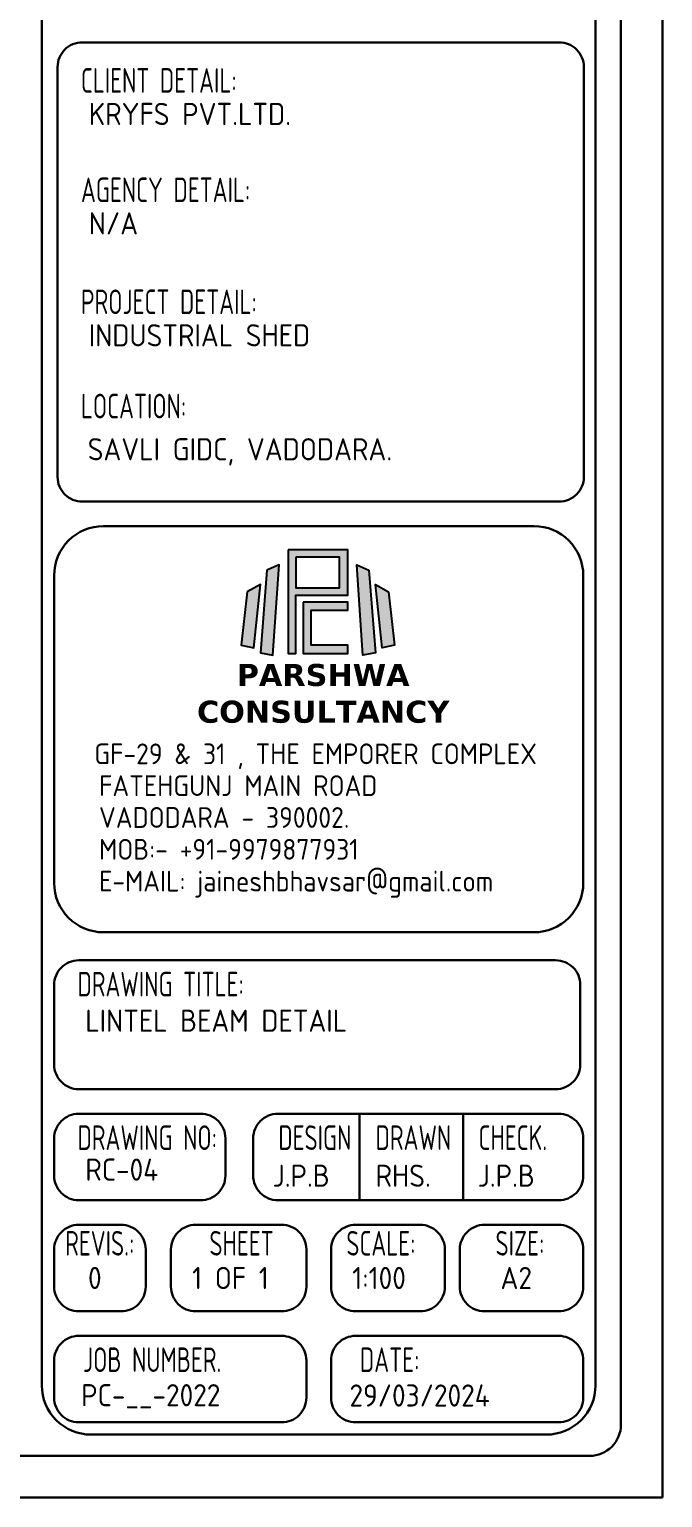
# Model space of a CAD drawing. Header units: inches. Extents: x -605 to 2991212, y -2872845 to 0.
# Drawn here: x 2666789 to 2687326, y -2339819 to -2292206 of the extents above; entities that cross this region are included whole.
import ezdxf

# ---------------------------------------------------------------- set-up
doc = ezdxf.new("R2010")
doc.units = ezdxf.units.IN
doc.header["$LTSCALE"] = 600
doc.header["$MEASUREMENT"] = 0
doc.layers.add('rSHEET', color=2, linetype='Continuous', lineweight=30)
doc.styles.get("Standard").update_dxf_attribs({"font": 'arial.ttf'})
doc.styles.add('TEXT3', font='geniso.shx')
doc.styles.add('TEXT3 0.75NA', font='geniso.shx', dxfattribs={"width": 0.75})

# ---------------------------------------------------------------- blocks, each defined once
blk = doc.blocks.new('Q')
at = {"linetype": 'Continuous', "ltscale": 0.5}
h = blk.add_hatch(color=152, dxfattribs=at)
h.dxf.hatch_style = 1
h.paths.add_polyline_path([(9.79, 19.18), (9.79, 9.76), (10.5, 9.76), (10.5, 15.05), (15.19, 15.05), (15.19, 19.18)])
h.paths.add_polyline_path([(10.5, 18.5), (10.5, 15.72), (14.45, 15.72), (14.45, 18.5)], flags=16)
h = blk.add_hatch(color=10, dxfattribs=at)
h.dxf.hatch_style = 1
h.paths.add_polyline_path([(7.87, 17.31), (7.27, 9.83), (8.41, 9.62), (8.96, 17.82)])
h.paths.add_polyline_path([(17.1, 17.31), (17.7, 9.83), (16.56, 9.62), (16.01, 17.82)])
h = blk.add_hatch(color=152, dxfattribs=at)
h.dxf.hatch_style = 1
h.paths.add_polyline_path([(6.07, 15.37), (5.53, 10.52), (6.67, 10.29), (7.27, 16.02)])
h.paths.add_polyline_path([(18.9, 15.37), (19.44, 10.52), (18.3, 10.29), (17.7, 16.02)])
h = blk.add_hatch(color=152, dxfattribs=at)
h.dxf.hatch_style = 1
h.paths.add_polyline_path([(11.15, 14.43), (11.15, 9.76), (15.19, 9.76), (15.19, 10.52), (11.87, 10.52), (11.87, 13.69), (15.19, 13.69), (15.19, 14.43)])
at = {"color": 152, "linetype": 'Continuous'}
for points in [[(9.79, 19.18), (9.79, 9.76), (10.5, 9.76), (10.5, 15.05), (15.19, 15.05), (15.19, 19.18), (9.79, 19.18)], [(10.5, 18.5), (10.5, 15.72), (14.45, 15.72), (14.45, 18.5), (10.5, 18.5)], [(6.07, 15.37), (5.53, 10.52), (6.67, 10.29), (7.27, 16.02), (6.07, 15.37)], [(18.9, 15.37), (19.44, 10.52), (18.3, 10.29), (17.7, 16.02), (18.9, 15.37)], [(11.15, 14.43), (11.15, 9.76), (15.19, 9.76), (15.19, 10.52), (11.87, 10.52), (11.87, 13.69), (15.19, 13.69), (15.19, 14.43), (11.15, 14.43)]]:
    blk.add_lwpolyline(points, dxfattribs=at)
at = {"color": 10, "linetype": 'Continuous'}
for points in [[(7.87, 17.31), (7.27, 9.83), (8.41, 9.62), (8.96, 17.82), (7.87, 17.31)], [(17.1, 17.31), (17.7, 9.83), (16.56, 9.62), (16.01, 17.82), (17.1, 17.31)]]:
    blk.add_lwpolyline(points, dxfattribs=at)
at = {"linetype": 'Continuous', "insert": (1.32, 8.82), "char_height": 2, "attachment_point": 1}
blk.add_mtext_dynamic_manual_height_columns('\\pxqc;{\\fVerdana|b1|i0|c0|p34;\\C152;PARSHWA\\PCONSULTANCY }', width=23.282, gutter_width=1, heights=[6.3], dxfattribs=at)

msp = doc.modelspace()

# ---------------------------------------------------------------- linework, layer by layer
at = {"layer": 'rSHEET'}
for p, q in [((2677497.6, -2327371.4), (2677497.6, -2330174)), ((2680855, -2327371.4), (2680855, -2330174))]:
    msp.add_line(p, q, dxfattribs=at)
msp.add_lwpolyline([(2687325.7, -2339818.9), (2687325.7, -2197596.6), (2586764.3, -2197596.6), (2586764.3, -2339818.9)], close=True, dxfattribs=at)
for points in [[(2685973.7, -2337448.6), (2685973.7, -2199967, 0.4142136), (2684957.9, -2198951.1), (2589132.2, -2198951.1, 0.4142136), (2588116.3, -2199967), (2588116.3, -2337448.6, 0.4142136), (2589132.2, -2338464.4), (2684957.9, -2338464.4, 0.4142136)], [(2667193.7, -2268685), (2685150.5, -2268685), (2685150.5, -2336178.3, -0.4142136), (2683554.3, -2337774.4), (2668789.9, -2337774.4, -0.4142136), (2667193.7, -2336178.3)], [(2683971.6, -2307518.1), (2668502.4, -2307518.1, -0.4142136), (2667704.3, -2306720), (2667704.3, -2293426.9, -0.4142136), (2668502.4, -2292628.8), (2683971.6, -2292628.8, -0.4142136), (2684769.7, -2293426.9), (2684769.7, -2306720, -0.4142136)], [(2669188.9, -2308316.1), (2683155.3, -2308316.1, -0.4142136), (2684751.4, -2309912.3), (2684751.4, -2319888.3, -0.4142136), (2683155.3, -2321484.4), (2669188.9, -2321484.4, -0.4142136), (2667592.8, -2319888.3), (2667592.8, -2309912.3, -0.4142136)], [(2683856.7, -2326573.3), (2668390.8, -2326573.3, -0.4142136), (2667592.8, -2325775.3), (2667592.8, -2323191.7, -0.4142136), (2668390.8, -2322393.7), (2683856.7, -2322393.7, -0.4142136), (2684654.8, -2323191.7), (2684654.8, -2325775.3, -0.4142136)], [(2672349.7, -2330174), (2668390.8, -2330174, -0.4142136), (2667592.8, -2329375.9), (2667592.8, -2328169.5, -0.4142136), (2668390.8, -2327371.4), (2672349.7, -2327371.4, -0.4142136), (2673147.7, -2328169.5), (2673147.7, -2329375.9, -0.4142136)], [(2683953.4, -2330174), (2674846.1, -2330174, -0.4142136), (2674048, -2329375.9), (2674048, -2328169.5, -0.4142136), (2674846.1, -2327371.4), (2683953.4, -2327371.4, -0.4142136), (2684751.4, -2328169.5), (2684751.4, -2329375.9, -0.4142136)], [(2668390.8, -2330972.1), (2669763.9, -2330972.1, -0.4142136), (2670562, -2331770.2), (2670562, -2332976.6, -0.4142136), (2669763.9, -2333774.7), (2668390.8, -2333774.7, -0.4142136), (2667592.8, -2332976.6), (2667592.8, -2331770.2, -0.4142136)], [(2672180.4, -2330972.1), (2674975, -2330972.1, -0.4142136), (2675773.1, -2331770.2), (2675773.1, -2332976.6, -0.4142136), (2674975, -2333774.7), (2672180.4, -2333774.7, -0.4142136), (2671382.3, -2332976.6), (2671382.3, -2331770.2, -0.4142136)], [(2677369.2, -2330972.1), (2679464.2, -2330972.1, -0.4142136), (2680262.2, -2331770.2), (2680262.2, -2332976.6, -0.4142136), (2679464.2, -2333774.7), (2677369.2, -2333774.7, -0.4142136), (2676571.1, -2332976.6), (2676571.1, -2331770.2, -0.4142136)], [(2681547.8, -2330972.1), (2683953.4, -2330972.1, -0.4142136), (2684751.4, -2331770.2), (2684751.4, -2332976.6, -0.4142136), (2683953.4, -2333774.7), (2681547.8, -2333774.7, -0.4142136), (2680749.7, -2332976.6), (2680749.7, -2331770.2, -0.4142136)], [(2674975, -2337375.4), (2668390.8, -2337375.4, -0.4142136), (2667592.8, -2336577.3), (2667592.8, -2335370.9, -0.4142136), (2668390.8, -2334572.8), (2674975, -2334572.8, -0.4142136), (2675773.1, -2335370.9), (2675773.1, -2336577.3, -0.4142136)], [(2683953.4, -2337375.4), (2677369.2, -2337375.4, -0.4142136), (2676571.1, -2336577.3), (2676571.1, -2335370.9, -0.4142136), (2677369.2, -2334572.8), (2683953.4, -2334572.8, -0.4142136), (2684751.4, -2335370.9), (2684751.4, -2336577.3, -0.4142136)]]:
    msp.add_lwpolyline(points, format="xyb", close=True, dxfattribs=at)

# ---------------------------------------------------------------- block references
at = {"linetype": 'Continuous', "xscale": 357.6196611876754, "yscale": 357.6196611876754, "zscale": 357.6196611876754}
msp.add_blockref('Q', (2671680.8, -2315937.7), dxfattribs=at)

# ---------------------------------------------------------------- texts
at = {"layer": 'rSHEET', "style": 'TEXT3 0.75NA', "width": 0.75}
for s, height, p in [('CLIENT DETAIL:', 798.078, (2668461.7, -2294261.1)), ('AGENCY DETAIL:', 798.078, (2668461.7, -2297808.7)), ('PROJECT DETAIL:', 798.078, (2668461.7, -2301439.8)), ('LOCATION:', 798.08, (2668461.7, -2304820.6)), ('DRAWING TITLE:', 798.078, (2668350.1, -2323566.8)), ('DRAWING NO:', 798.078, (2668350.1, -2328544.6)), ('DESIGN', 798.08, (2674863.6, -2328544.6)), ('DRAWN', 798.08, (2678017.6, -2328544.6)), ('CHECK.', 798.08, (2681354.6, -2328544.6)), ('REVIS.:', 798.08, (2667950.3, -2331969.7)), ('SHEET', 798.08, (2672629.2, -2331969.7)), ('SCALE:', 798.08, (2677069, -2331969.7)), ('SIZE:', 798.08, (2681906.9, -2331969.7)), ('JOB NUMBER.', 798.078, (2668530.5, -2335746)), ('DATE:', 798.08, (2677508.9, -2335746))]:
    msp.add_text(s, height=height, dxfattribs=at).set_placement(p)
at = {"layer": 'rSHEET', "style": 'TEXT3'}
for s, height, p in [('KRYFS PVT.LTD.', 718.27, (2668715.9, -2295308.3)), ('N/A', 718.27, (2668715.9, -2298855.9)), ('INDUSTRIAL SHED', 718.27, (2668715.9, -2302487.1)), ('SAVLI GIDC, VADODARA.', 718.27, (2668681.3, -2306181.4)), ('LINTEL BEAM DETAIL', 718.27, (2668604.4, -2324712.5)), ('RC-04', 718.27, (2668604.4, -2329540.9)), ('J.P.B', 718.27, (2674678.8, -2329738.6)), ('RHS.', 718.27, (2678017, -2329738.6)), ('J.P.B', 718.27, (2681329.5, -2329738.6)), ('0', 718.3, (2668691.3, -2333055.6)), ('1 OF 1', 718.27, (2672067.4, -2333055.6)), ('1:100', 718.27, (2677259.9, -2333055.6)), ('A2', 718.27, (2682068.1, -2333055.6)), ('PC-__-2022', 718.27, (2668469.7, -2336856.4)), ('29/03/2024', 718.27, (2677169.5, -2336866.2))]:
    msp.add_text(s, height=height, dxfattribs=at).set_placement(p)
at = {"layer": 'rSHEET', "lineweight": 13, "style": 'TEXT3'}
for s, p in [('GF-29 & 31 , THE EMPORER COMPLEX', (2668894.6, -2316034.8)), ('FATEHGUNJ MAIN ROAD', (2669049.4, -2317066.9)), ('VADODARA - 390002.', (2669049.4, -2318099.1)), ('MOB:- +91-9979877931', (2669049.4, -2319131.2)), ('E-MAIL: jaineshbhavsar@gmail.com', (2669049.4, -2320163.4))]:
    msp.add_text(s, height=672.427, dxfattribs=at).set_placement(p)

doc.saveas('drawing.dxf')
